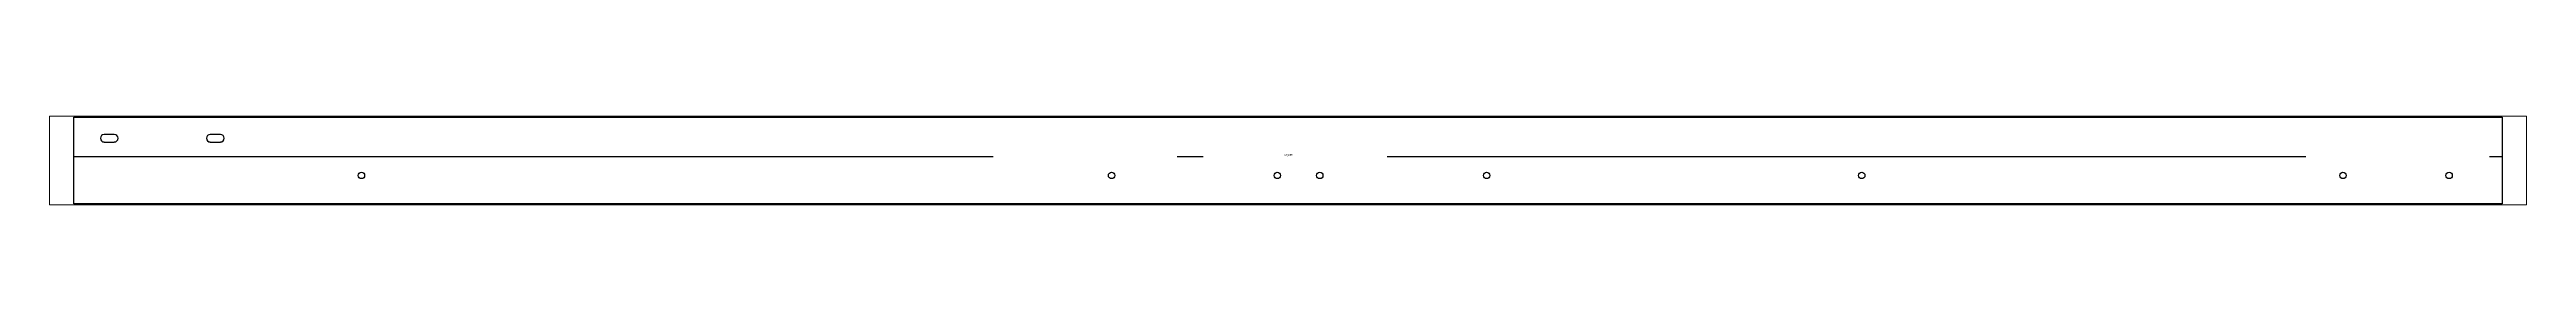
# Paper-space layout 'Layout1' of a CAD drawing. Header units: millimetres. Extents: x 0 to 257, y 93 to 102.
# The model-space entities are those that its viewports show. They can reach past a viewport. Long polylines and large blocks are cut down to what shows.
import ezdxf

# ---------------------------------------------------------------- set-up
doc = ezdxf.new("R2010")
doc.units = ezdxf.units.MM
doc.header["$LTSCALE"] = 25
doc.linetypes.add('DASHDOT', pattern=[1, 0.7, -0.14, 0.02, -0.14])
for name, color, linetype in [('3_Pezzi', 7, 'Continuous'), ('5_Bulloni', 7, 'Continuous'), ('98_Cartiglio', 7, 'Continuous')]:
    doc.layers.add(name, color=color, linetype=linetype)
doc.styles.add('SHX_Style', font='MONOTXT')

msp = doc.modelspace()

# ---------------------------------------------------------------- linework, layer by layer
at = {"layer": '3_Pezzi', "color": 3, "linetype": 'Continuous'}
for p, q in [((0, 5.7), (0, 61.5)), ((0, 61.5), (3431.4, 61.5)), ((3431.4, 61.5), (3431.4, 5.7)), ((0, -61.5), (0, 5.7)), ((3431.4, 5.7), (3431.4, -61.5)), ((3431.4, -61.5), (0, -61.5))]:
    msp.add_line(p, q, dxfattribs=at)
at = {"layer": '5_Bulloni', "color": 4, "linetype": 'Continuous'}
for p, q in [((57.2, 36.7), (42.8, 36.7)), ((207.2, 36.7), (192.8, 36.7)), ((42.8, 26.2), (57.2, 26.2)), ((192.8, 26.2), (207.2, 26.2))]:
    msp.add_line(p, q, dxfattribs=at)
at = {"layer": '5_Bulloni', "color": 2, "linetype": 'Continuous'}
for centre in [(406.4, -21.2), (406.4, -21.2), (1466.4, -21.2), (1466.4, -21.2), (1700.6, -21.2), (1700.6, -21.2), (1760.6, -21.2), (1760.6, -21.2), (1996.4, -21.2), (1996.4, -21.2), (2526.4, -21.2), (2526.4, -21.2), (3206.4, -21.2), (3206.4, -21.2), (3356.4, -21.2), (3356.4, -21.2)]:
    msp.add_circle(centre, 4.5, dxfattribs=at)
at = {"layer": '5_Bulloni', "color": 4, "linetype": 'Continuous'}
for centre, start, end in [((42.8, 31.5), 90, 270), ((57.2, 31.5), 270, 90), ((192.8, 31.5), 90, 270), ((207.2, 31.5), 270, 90)]:
    msp.add_arc(centre, 5.25, start, end, dxfattribs=at)
at = {"layer": '98_Cartiglio', "color": 1, "linetype": 'DASHDOT', "ltscale": 0.4}
msp.add_line((1, 5.7), (3430.4, 5.7), dxfattribs=at)

# ---------------------------------------------------------------- texts
at = {"layer": '98_Cartiglio', "color": 2, "linetype": 'Continuous', "style": 'SHX_Style', "width": 0.8}
msp.add_text('Ang=90°', height=2.5, dxfattribs=at).set_placement((1710.6, 6.7))

psp = doc.layouts.get("Layout1")

# ---------------------------------------------------------------- viewports
at = {"layer": '0'}
psp.add_viewport(center=(128.5, 97.5), size=(257, 9.20755), view_center_point=(1715.68, 0), view_height=125.3939, dxfattribs=at)

doc.saveas('drawing.dxf')
